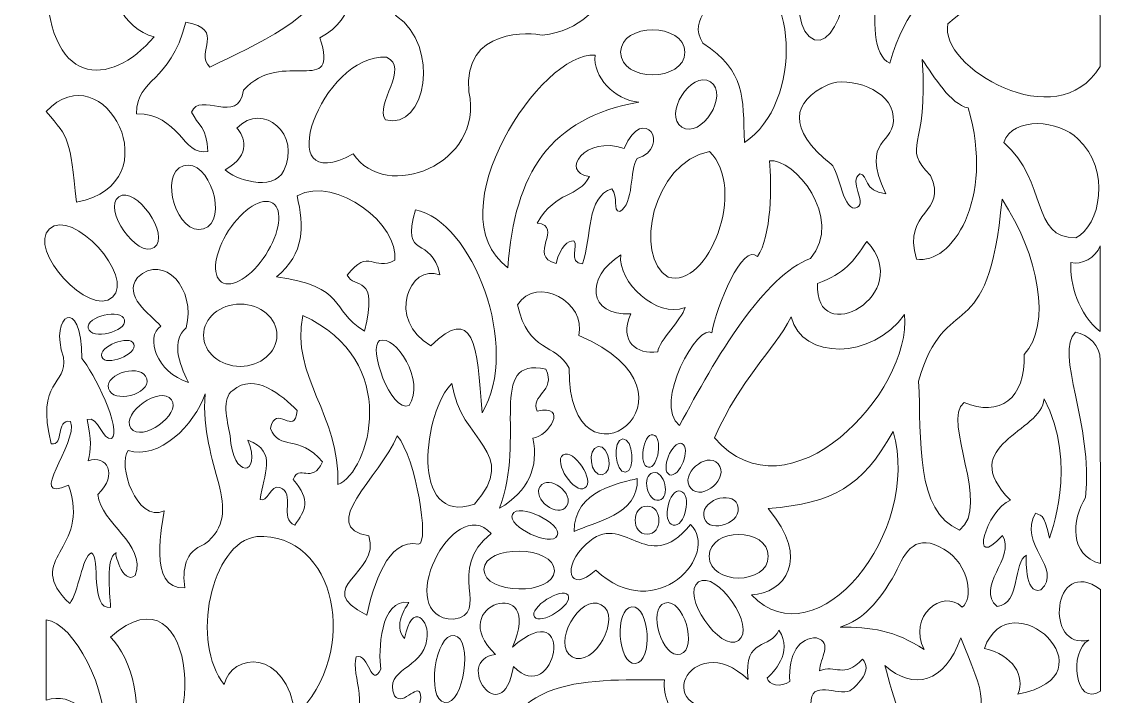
# Model space of a CAD drawing. Header units: centimetres. Extents: x -86 to 85, y -102 to 102.
# Drawn here: x 1.7 to 84.7, y -61.3 to -10.2 of the extents above; entities that cross this region are included whole.
import ezdxf

# ---------------------------------------------------------------- set-up
doc = ezdxf.new("R2010")
doc.units = ezdxf.units.CM
doc.header["$MEASUREMENT"] = 0
doc.layers.add('layer 1', color=7, linetype='Continuous')

msp = doc.modelspace()

# ---------------------------------------------------------------- linework, layer by layer
at = {"layer": 'layer 1', "color": 250, "lineweight": 9}
for points, knots in [([(34.66812, -0.23266), (32.62873, -0.68407), (31.14482, -4.392), (31.59466, -5.60567), (31.59466, -5.60567), (33.79428, -5.16039), (35.61861, -1.39223), (38.11909, -2.35879), (38.11909, -2.35879), (39.60079, -5.52939), (33.51258, -5.40019), (34.26832, -7.70959), (34.26832, -7.70959), (38.86018, -10.25852), (39.27887, -3.59851), (41.77033, -7.44202), (41.77033, -7.44202), (47.7511, -3.7451), (46.9584, -10.53039), (41.18506, -11.26177), (41.18506, -11.26177), (40.35669, -11.01897), (35.12708, -10.69011), (35.61401, -15.53311), (35.61401, -15.53311), (36.76705, -21.09459), (29.28917, -23.92968), (26.8488, -20.24937), (26.8488, -20.24937), (20.35608, -23.74562), (24.44924, -12.59953), (29.35928, -12.92316), (29.35928, -12.92316), (31.18769, -13.64369), (28.42736, -16.51134), (29.28729, -17.66646), (29.28729, -17.66646), (32.36338, -18.51301), (33.45209, -12.05229), (30.11803, -9.80288), (30.11803, -9.80288), (26.16407, -5.63461), (26.35914, 2.23838), (34.66812, -0.23266)], [0, 0, 0, 0, 0.08333333, 0.08333333, 0.08333333, 0.08333333, 0.16666667, 0.16666667, 0.16666667, 0.16666667, 0.25, 0.25, 0.25, 0.25, 0.33333333, 0.33333333, 0.33333333, 0.33333333, 0.41666667, 0.41666667, 0.41666667, 0.41666667, 0.5, 0.5, 0.5, 0.5, 0.58333333, 0.58333333, 0.58333333, 0.58333333, 0.66666667, 0.66666667, 0.66666667, 0.66666667, 0.75, 0.75, 0.75, 0.75, 0.83333333, 0.83333333, 0.83333333, 0.83333333, 1, 1, 1, 1]), ([(54.76841, -3.33224), (54.6142, -2.51714), (56.01624, -1.59659), (54.85013, -0.72155), (54.85013, -0.72155), (53.3334, -0.5492), (53.56135, -2.43323), (52.58962, -3.75996), (52.58962, -3.75996), (50.96648, -3.72885), (49.98845, -6.09328), (51.59941, -6.13944), (51.59941, -6.13944), (50.08157, -9.31138), (53.24681, -10.37854), (52.53159, -5.98724), (52.53159, -5.98724), (52.99782, -5.32721), (52.93614, -3.49313), (54.18701, -4.12316), (54.18701, -4.12316), (54.46796, -4.60921), (53.17947, -5.78613), (54.59612, -6.20971), (54.59612, -6.20971), (54.67899, -9.11704), (52.0277, -9.86475), (53.34042, -11.85037), (53.34042, -11.85037), (56.6111, -14.09366), (56.34304, -15.8207), (56.48979, -19.378), (56.48979, -19.378), (60.93042, -16.49391), (60.71333, -6.52917), (55.67209, -6.36272), (55.67209, -6.36272), (56.9402, -4.50432), (54.93832, -4.55973), (54.76841, -3.33224)], [0, 0, 0, 0, 0.09090909, 0.09090909, 0.09090909, 0.09090909, 0.18181818, 0.18181818, 0.18181818, 0.18181818, 0.27272727, 0.27272727, 0.27272727, 0.27272727, 0.36363636, 0.36363636, 0.36363636, 0.36363636, 0.45454545, 0.45454545, 0.45454545, 0.45454545, 0.54545455, 0.54545455, 0.54545455, 0.54545455, 0.63636364, 0.63636364, 0.63636364, 0.63636364, 0.72727273, 0.72727273, 0.72727273, 0.72727273, 0.81818182, 0.81818182, 0.81818182, 0.81818182, 1, 1, 1, 1]), ([(63.12862, -2.57597), (65.55086, -3.34436), (64.06956, -12.31305), (61.79845, -11.59267), (61.79845, -11.59267), (59.3762, -10.82426), (60.85749, -1.85558), (63.12862, -2.57597)], [0, 0, 0, 0, 0.33333333, 0.33333333, 0.33333333, 0.33333333, 1, 1, 1, 1]), ([(72.72976, -6.75158), (73.9, -2.33522), (68.26201, -2.73267), (66.63069, -7.72647), (66.63069, -7.72647), (66.12497, -10.02658), (66.27158, -12.83217), (67.48189, -13.37176), (67.48189, -13.37176), (68.76825, -9.0997), (70.47741, -7.77938), (72.72976, -6.75158)], [0, 0, 0, 0, 0.25, 0.25, 0.25, 0.25, 0.5, 0.5, 0.5, 0.5, 1, 1, 1, 1]), ([(8.44662, -5.74329), (8.23957, -7.94819), (9.35594, -10.75455), (11.76652, -11.38248), (11.76652, -11.38248), (8.42538, -15.27914), (3.57344, -15.34809), (3.56713, -6.59327), (3.56713, -6.59327), (5.15999, -7.69029), (6.96906, -7.162), (8.44662, -5.74329)], [0, 0, 0, 0, 0.25, 0.25, 0.25, 0.25, 0.5, 0.5, 0.5, 0.5, 1, 1, 1, 1]), ([(83.41195, -5.85031), (83.41195, -5.85031), (83.41755, -13.62418), (83.41755, -13.62418), (83.41755, -13.62418), (80.19979, -19.05035), (71.14137, -13.60223), (71.89379, -10.3957), (71.89379, -10.3957), (74.3409, -8.06098), (77.87409, -7.55104), (79.83797, -5.23417), (79.83797, -5.23417), (80.06017, -7.76222), (81.99257, -8.36819), (83.41195, -5.85031)], [0, 0, 0, 0, 0.2, 0.2, 0.2, 0.2, 0.4, 0.4, 0.4, 0.4, 0.6, 0.6, 0.6, 0.6, 1, 1, 1, 1]), ([(25.19229, -6.43529), (26.97403, -6.94373), (27.2448, -9.97061), (24.31928, -11.43969), (24.31928, -11.43969), (25.8152, -16.10146), (21.45906, -12.15102), (18.52173, -15.41923), (18.52173, -15.41923), (18.19863, -18.13535), (15.16632, -15.43955), (14.60375, -17.09426), (14.60375, -17.09426), (15.04557, -18.04643), (15.8161, -18.24821), (15.81925, -20.05332), (15.81925, -20.05332), (13.87316, -20.42065), (13.70416, -17.1736), (10.41819, -17.21537), (10.41819, -17.21537), (10.51387, -14.32208), (12.90328, -15.06761), (14.16944, -10.25878), (14.16944, -10.25878), (17.25565, -10.85627), (14.79021, -12.48368), (15.98109, -13.68), (15.98109, -13.68), (19.46564, -11.92971), (24.35767, -9.96947), (25.19229, -6.43529)], [0, 0, 0, 0, 0.11111111, 0.11111111, 0.11111111, 0.11111111, 0.22222222, 0.22222222, 0.22222222, 0.22222222, 0.33333333, 0.33333333, 0.33333333, 0.33333333, 0.44444444, 0.44444444, 0.44444444, 0.44444444, 0.55555556, 0.55555556, 0.55555556, 0.55555556, 0.66666667, 0.66666667, 0.66666667, 0.66666667, 0.77777778, 0.77777778, 0.77777778, 0.77777778, 1, 1, 1, 1]), ([(51.96476, -12.54819), (51.96476, -14.81667), (47.10126, -14.8167), (47.10126, -12.54819), (47.10126, -12.54819), (47.10126, -10.27969), (51.96476, -10.27971), (51.96476, -12.54819)], [0, 0, 0, 0, 0.33333333, 0.33333333, 0.33333333, 0.33333333, 1, 1, 1, 1]), ([(3.57446, -17.04033), (7.95379, -12.38117), (13.27243, -22.47146), (5.88603, -23.90279), (5.88603, -23.90279), (5.31509, -19.01623), (5.43038, -19.1428), (3.57446, -17.04033)], [0, 0, 0, 0, 0.33333333, 0.33333333, 0.33333333, 0.33333333, 1, 1, 1, 1]), ([(38.5485, -28.86115), (32.97852, -24.69918), (41.10384, -12.45023), (45.16188, -12.75383), (45.16188, -12.75383), (44.97922, -14.37988), (46.62041, -16.16063), (48.47839, -16.31976), (48.47839, -16.31976), (41.73555, -17.52524), (39.08657, -21.68543), (38.5485, -28.86115)], [0, 0, 0, 0, 0.25, 0.25, 0.25, 0.25, 0.5, 0.5, 0.5, 0.5, 1, 1, 1, 1]), ([(69.94604, -13.10311), (70.8692, -14.40485), (72.06486, -16.50048), (73.4388, -16.76087), (73.4388, -16.76087), (75.46152, -23.75707), (72.15549, -28.67195), (69.50384, -28.21149), (69.50384, -28.21149), (68.42642, -24.4363), (71.93213, -24.8291), (70.56628, -21.87687), (70.56628, -21.87687), (68.31457, -19.53185), (70.441, -20.08462), (69.94604, -13.10311)], [0, 0, 0, 0, 0.2, 0.2, 0.2, 0.2, 0.4, 0.4, 0.4, 0.4, 0.6, 0.6, 0.6, 0.6, 1, 1, 1, 1]), ([(51.74112, -18.22548), (50.28072, -17.30538), (52.4431, -13.87262), (53.90359, -14.79249), (53.90359, -14.79249), (55.364, -15.71257), (53.20157, -19.14532), (51.74112, -18.22548)], [0, 0, 0, 0, 0.33333333, 0.33333333, 0.33333333, 0.33333333, 1, 1, 1, 1]), ([(67.18917, -23.25583), (65.15219, -19.02587), (68.03402, -19.50268), (67.75313, -17.41267), (67.75313, -17.41267), (67.67835, -15.40293), (64.3474, -14.32435), (62.847, -14.98504), (62.847, -14.98504), (60.05491, -16.26502), (59.68957, -18.35096), (63.04479, -21.03148), (63.04479, -21.03148), (63.71916, -21.53514), (63.94351, -24.8443), (65.03321, -24.28716), (65.03321, -24.28716), (65.76139, -23.87128), (64.34694, -22.32133), (65.2234, -21.76295), (65.2234, -21.76295), (65.88573, -21.82244), (65.46792, -23.09288), (67.18917, -23.25583)], [0, 0, 0, 0, 0.14285714, 0.14285714, 0.14285714, 0.14285714, 0.28571429, 0.28571429, 0.28571429, 0.28571429, 0.42857143, 0.42857143, 0.42857143, 0.42857143, 0.57142857, 0.57142857, 0.57142857, 0.57142857, 0.71428571, 0.71428571, 0.71428571, 0.71428571, 1, 1, 1, 1]), ([(17.15455, -21.4389), (19.20214, -20.2857), (18.56111, -18.88389), (18.03571, -18.28645), (18.03571, -18.28645), (20.02414, -16.2364), (22.93657, -18.79048), (21.58155, -21.50904), (21.58155, -21.50904), (20.75997, -23.18043), (17.75164, -22.13231), (17.15455, -21.4389)], [0, 0, 0, 0, 0.25, 0.25, 0.25, 0.25, 0.5, 0.5, 0.5, 0.5, 1, 1, 1, 1]), ([(47.36149, -19.84417), (48.87224, -16.31727), (50.99573, -19.75613), (48.35505, -20.59294), (48.35505, -20.59294), (47.76473, -21.42228), (48.13396, -24.04019), (47.02845, -24.61495), (47.02845, -24.61495), (46.46849, -24.54202), (46.95599, -23.51353), (46.44584, -22.88433), (46.44584, -22.88433), (44.46522, -23.50436), (44.94531, -26.47962), (44.21826, -28.56335), (44.21826, -28.56335), (43.05661, -28.49876), (43.93851, -27.14384), (43.55716, -26.83831), (43.55716, -26.83831), (43.0689, -26.81769), (42.58101, -27.17791), (42.2125, -28.54155), (42.2125, -28.54155), (39.98893, -27.97303), (42.84657, -25.72703), (40.78879, -25.48363), (40.78879, -25.48363), (42.24858, -22.93167), (43.89008, -23.62689), (44.73968, -21.9475), (44.73968, -21.9475), (42.43545, -21.6708), (44.42209, -18.78301), (47.36149, -19.84417)], [0, 0, 0, 0, 0.1, 0.1, 0.1, 0.1, 0.2, 0.2, 0.2, 0.2, 0.3, 0.3, 0.3, 0.3, 0.4, 0.4, 0.4, 0.4, 0.5, 0.5, 0.5, 0.5, 0.6, 0.6, 0.6, 0.6, 0.7, 0.7, 0.7, 0.7, 0.8, 0.8, 0.8, 0.8, 1, 1, 1, 1]), ([(76.12678, -19.37669), (76.79263, -17.35733), (80.39004, -17.68623), (81.72653, -19.11162), (81.72653, -19.11162), (84.29386, -21.39413), (83.42628, -25.73007), (81.57913, -26.59211), (81.57913, -26.59211), (78.16563, -26.67663), (79.485, -22.35534), (76.12678, -19.37669)], [0, 0, 0, 0, 0.25, 0.25, 0.25, 0.25, 0.5, 0.5, 0.5, 0.5, 1, 1, 1, 1]), ([(13.9825, -21.14361), (15.93355, -20.52381), (17.45206, -25.3031), (15.50101, -25.92307), (15.50101, -25.92307), (13.54997, -26.54292), (12.03143, -21.76358), (13.9825, -21.14361)], [0, 0, 0, 0, 0.33333333, 0.33333333, 0.33333333, 0.33333333, 1, 1, 1, 1]), ([(53.83532, -20.06211), (49.48104, -20.90298), (48.08823, -28.01245), (50.69117, -29.57154), (50.69117, -29.57154), (53.75658, -30.51409), (56.70343, -22.8331), (53.83532, -20.06211)], [0, 0, 0, 0, 0.33333333, 0.33333333, 0.33333333, 0.33333333, 1, 1, 1, 1]), ([(51.56799, -40.82598), (54.2831, -35.69032), (58.01456, -29.3798), (61.49214, -28.17244), (61.49214, -28.17244), (64.05033, -25.08267), (60.20029, -20.48905), (58.37051, -20.776), (58.37051, -20.776), (58.57447, -22.48311), (58.52667, -26.54158), (57.46176, -28.02524), (57.46176, -28.02524), (56.3374, -26.91291), (54.36337, -31.77084), (54.00806, -33.80069), (54.00806, -33.80069), (53.05839, -32.92765), (49.47818, -39.16578), (51.56799, -40.82598)], [0, 0, 0, 0, 0.16666667, 0.16666667, 0.16666667, 0.16666667, 0.33333333, 0.33333333, 0.33333333, 0.33333333, 0.5, 0.5, 0.5, 0.5, 0.66666667, 0.66666667, 0.66666667, 0.66666667, 1, 1, 1, 1]), ([(21.02378, -29.56217), (23.19235, -27.76191), (23.12231, -25.74458), (22.59037, -23.41186), (22.59037, -23.41186), (25.59826, -21.82941), (30.33745, -25.65318), (29.99434, -28.29178), (29.99434, -28.29178), (28.37261, -29.21058), (28.04688, -27.27864), (26.38988, -29.4382), (26.38988, -29.4382), (26.9117, -30.50306), (28.82085, -29.28824), (27.69128, -33.66382), (27.69128, -33.66382), (24.98702, -31.98903), (26.43024, -30.29707), (21.02378, -29.56217)], [0, 0, 0, 0, 0.16666667, 0.16666667, 0.16666667, 0.16666667, 0.33333333, 0.33333333, 0.33333333, 0.33333333, 0.5, 0.5, 0.5, 0.5, 0.66666667, 0.66666667, 0.66666667, 0.66666667, 1, 1, 1, 1]), ([(9.08471, -23.49078), (10.35846, -22.60004), (13.039, -26.43326), (11.76527, -27.32399), (11.76527, -27.32399), (10.49156, -28.21475), (7.81088, -24.38149), (9.08471, -23.49078)], [0, 0, 0, 0, 0.33333333, 0.33333333, 0.33333333, 0.33333333, 1, 1, 1, 1]), ([(20.75585, -23.97562), (21.53271, -24.4802), (21.29351, -26.2276), (20.22176, -27.87762), (20.22176, -27.87762), (19.14991, -29.52772), (17.65072, -30.45655), (16.87378, -29.95194), (16.87378, -29.95194), (16.09692, -29.44735), (16.33612, -27.69996), (17.40787, -26.04994), (17.40787, -26.04994), (18.47972, -24.39984), (19.97891, -23.47101), (20.75585, -23.97562)], [0, 0, 0, 0, 0.2, 0.2, 0.2, 0.2, 0.4, 0.4, 0.4, 0.4, 0.6, 0.6, 0.6, 0.6, 1, 1, 1, 1]), ([(75.99206, -23.67635), (78.77135, -27.87851), (79.78506, -33.21976), (77.66629, -35.42851), (77.66629, -35.42851), (77.78004, -38.82637), (75.79779, -40.20179), (73.11965, -39.0735), (73.11965, -39.0735), (71.38653, -40.44169), (75.21669, -46.92332), (72.77436, -48.732), (72.77436, -48.732), (69.39245, -47.3408), (69.89306, -41.83445), (69.67678, -37.44575), (69.67678, -37.44575), (71.70272, -30.30626), (74.93217, -35.29028), (75.99206, -23.67635)], [0, 0, 0, 0, 0.16666667, 0.16666667, 0.16666667, 0.16666667, 0.33333333, 0.33333333, 0.33333333, 0.33333333, 0.5, 0.5, 0.5, 0.5, 0.66666667, 0.66666667, 0.66666667, 0.66666667, 1, 1, 1, 1]), ([(3.84352, -25.90615), (5.57042, -24.32237), (10.33661, -29.51934), (8.60962, -31.10313), (8.60962, -31.10313), (6.88272, -32.68688), (2.11652, -27.48995), (3.84352, -25.90615)], [0, 0, 0, 0, 0.33333333, 0.33333333, 0.33333333, 0.33333333, 1, 1, 1, 1]), ([(31.54931, -24.47115), (35.85234, -25.30357), (39.60081, -34.91042), (36.60702, -39.86202), (36.60702, -39.86202), (36.24635, -34.64536), (35.95404, -31.6379), (32.72755, -34.7732), (32.72755, -34.7732), (29.32512, -32.83341), (31.1134, -28.51373), (33.39984, -29.39819), (33.39984, -29.39819), (32.80141, -26.30329), (30.44403, -28.40576), (31.54931, -24.47115)], [0, 0, 0, 0, 0.2, 0.2, 0.2, 0.2, 0.4, 0.4, 0.4, 0.4, 0.6, 0.6, 0.6, 0.6, 1, 1, 1, 1]), ([(62.01651, -30.04892), (61.75139, -35.1682), (69.51927, -30.87616), (65.75387, -26.88163), (65.75387, -26.88163), (64.69534, -28.44272), (64.12089, -29.27126), (62.01651, -30.04892)], [0, 0, 0, 0, 0.33333333, 0.33333333, 0.33333333, 0.33333333, 1, 1, 1, 1]), ([(81.21423, -28.48133), (82.01041, -28.65653), (83.08871, -28.12857), (83.42732, -27.20496), (83.42732, -27.20496), (83.43847, -28.80166), (83.40057, -31.70565), (83.43199, -33.68525), (83.43199, -33.68525), (81.7856, -32.40249), (81.10505, -30.06478), (81.21423, -28.48133)], [0, 0, 0, 0, 0.25, 0.25, 0.25, 0.25, 0.5, 0.5, 0.5, 0.5, 1, 1, 1, 1]), ([(14.36221, -37.55146), (11.92262, -36.77494), (11.06563, -34.14688), (12.26132, -33.27949), (12.26132, -33.27949), (11.43251, -32.32784), (9.37986, -31.03732), (10.50376, -29.6054), (10.50376, -29.6054), (12.51079, -27.7208), (14.97573, -30.48726), (14.1872, -33.41242), (14.1872, -33.41242), (13.06674, -34.42569), (13.59802, -36.02354), (14.36221, -37.55146)], [0, 0, 0, 0, 0.2, 0.2, 0.2, 0.2, 0.4, 0.4, 0.4, 0.4, 0.6, 0.6, 0.6, 0.6, 1, 1, 1, 1]), ([(47.10678, -27.89939), (44.37398, -29.58947), (44.63151, -32.5293), (47.87208, -32.36458), (47.87208, -32.36458), (46.95432, -34.47249), (48.3154, -35.46347), (49.90828, -35.22361), (49.90828, -35.22361), (50.04305, -34.36215), (51.72465, -32.77857), (51.98664, -31.87907), (51.98664, -31.87907), (49.80935, -32.72798), (46.89154, -29.9497), (47.10678, -27.89939)], [0, 0, 0, 0, 0.2, 0.2, 0.2, 0.2, 0.4, 0.4, 0.4, 0.4, 0.6, 0.6, 0.6, 0.6, 1, 1, 1, 1]), ([(39.28728, -31.66746), (40.7455, -29.40193), (44.57667, -31.48956), (43.92384, -34.00662), (43.92384, -34.00662), (54.61991, -38.51372), (43.13537, -46.84714), (43.19285, -36.47765), (43.19285, -36.47765), (42.20424, -34.52967), (40.09543, -35.35894), (39.28728, -31.66746)], [0, 0, 0, 0, 0.25, 0.25, 0.25, 0.25, 0.5, 0.5, 0.5, 0.5, 1, 1, 1, 1]), ([(4.89419, -35.6512), (3.77513, -32.45872), (6.27509, -30.80472), (6.28123, -35.75159), (6.28123, -35.75159), (7.12135, -36.66034), (9.39393, -41.23423), (8.53239, -41.79992), (8.53239, -41.79992), (7.87181, -41.98984), (7.54688, -40.05394), (6.68491, -40.35574), (6.68491, -40.35574), (6.99126, -41.91862), (7.00529, -42.63261), (6.76667, -43.4913), (6.76667, -43.4913), (8.15958, -42.99144), (9.1046, -44.52698), (7.4892, -46.03013), (7.4892, -46.03013), (7.75513, -48.30471), (11.16999, -49.72817), (10.33667, -52.17409), (10.33667, -52.17409), (9.33931, -52.96585), (8.70799, -50.20808), (8.87549, -50.45089), (8.87549, -50.45089), (8.0552, -50.92273), (8.4238, -53.38568), (8.4586, -54.59047), (8.4586, -54.59047), (6.90107, -54.82143), (7.69289, -50.7365), (7.01713, -50.46628), (7.01713, -50.46628), (6.29115, -50.72785), (6.04004, -53.50489), (5.36495, -54.29805), (5.36495, -54.29805), (1.74547, -50.84766), (7.03949, -50.33637), (5.27776, -45.34453), (5.27776, -45.34453), (1.95169, -46.73676), (6.04152, -42.22251), (5.43437, -40.50227), (5.43437, -40.50227), (4.22519, -40.33794), (5.0132, -42.36543), (3.95544, -42.19685), (3.95544, -42.19685), (2.76819, -37.31418), (5.21319, -37.83192), (4.89419, -35.6512)], [0, 0, 0, 0, 0.06666667, 0.06666667, 0.06666667, 0.06666667, 0.13333333, 0.13333333, 0.13333333, 0.13333333, 0.2, 0.2, 0.2, 0.2, 0.26666667, 0.26666667, 0.26666667, 0.26666667, 0.33333333, 0.33333333, 0.33333333, 0.33333333, 0.4, 0.4, 0.4, 0.4, 0.46666667, 0.46666667, 0.46666667, 0.46666667, 0.53333333, 0.53333333, 0.53333333, 0.53333333, 0.6, 0.6, 0.6, 0.6, 0.66666667, 0.66666667, 0.66666667, 0.66666667, 0.73333333, 0.73333333, 0.73333333, 0.73333333, 0.8, 0.8, 0.8, 0.8, 0.86666667, 0.86666667, 0.86666667, 0.86666667, 1, 1, 1, 1]), ([(6.76968, -33.45447), (6.56005, -32.54864), (9.30616, -31.91317), (9.51575, -32.81902), (9.51575, -32.81902), (9.72536, -33.72487), (6.97925, -34.3603), (6.76968, -33.45447)], [0, 0, 0, 0, 0.33333333, 0.33333333, 0.33333333, 0.33333333, 1, 1, 1, 1]), ([(18.28668, -31.61508), (19.82231, -31.61508), (21.06768, -32.67154), (21.06768, -33.97424), (21.06768, -33.97424), (21.06768, -35.27695), (19.82231, -36.3334), (18.28668, -36.3334), (18.28668, -36.3334), (16.75105, -36.3334), (15.50569, -35.27695), (15.50569, -33.97424), (15.50569, -33.97424), (15.50569, -32.67154), (16.75105, -31.61508), (18.28668, -31.61508)], [0, 0, 0, 0, 0.2, 0.2, 0.2, 0.2, 0.4, 0.4, 0.4, 0.4, 0.6, 0.6, 0.6, 0.6, 1, 1, 1, 1]), ([(23.02154, -32.48537), (30.57796, -35.90085), (28.08499, -44.3451), (25.68594, -45.28407), (25.68594, -45.28407), (25.87552, -40.03918), (22.08643, -37.08307), (23.02154, -32.48537)], [0, 0, 0, 0, 0.33333333, 0.33333333, 0.33333333, 0.33333333, 1, 1, 1, 1]), ([(60.02813, -32.59508), (60.84319, -35.86762), (66.15661, -35.86821), (68.61085, -32.39576), (68.61085, -32.39576), (69.1916, -38.28671), (59.79706, -48.2577), (54.21689, -41.73943), (54.21689, -41.73943), (56.23538, -37.18846), (58.614, -35.26111), (60.02813, -32.59508)], [0, 0, 0, 0, 0.25, 0.25, 0.25, 0.25, 0.5, 0.5, 0.5, 0.5, 1, 1, 1, 1]), ([(7.7921, -35.62344), (7.48501, -34.85642), (9.92646, -33.87875), (10.23359, -34.64566), (10.23359, -34.64566), (10.54064, -35.41261), (8.09922, -36.39033), (7.7921, -35.62344)], [0, 0, 0, 0, 0.33333333, 0.33333333, 0.33333333, 0.33333333, 1, 1, 1, 1]), ([(28.84718, -34.38674), (27.93203, -34.81103), (29.69298, -39.9009), (31.07129, -39.30483), (31.07129, -39.30483), (32.3355, -37.45288), (30.02925, -33.88897), (28.84718, -34.38674)], [0, 0, 0, 0, 0.33333333, 0.33333333, 0.33333333, 0.33333333, 1, 1, 1, 1]), ([(83.43358, -35.90243), (83.43358, -35.90243), (83.44466, -51.2781), (83.44466, -51.2781), (83.44466, -51.2781), (81.09482, -50.63079), (81.24409, -47.98101), (82.325, -46.26534), (82.325, -46.26534), (82.90322, -40.7307), (79.94811, -35.34454), (81.5538, -33.73344), (81.5538, -33.73344), (82.53536, -33.97153), (83.43271, -34.69049), (83.43358, -35.90243)], [0, 0, 0, 0, 0.2, 0.2, 0.2, 0.2, 0.4, 0.4, 0.4, 0.4, 0.6, 0.6, 0.6, 0.6, 1, 1, 1, 1]), ([(37.93268, -47.0832), (39.98946, -41.76916), (36.89584, -35.58348), (41.43101, -36.54717), (41.43101, -36.54717), (42.25522, -38.23681), (40.19597, -38.53747), (40.77665, -39.71889), (40.77665, -39.71889), (43.16038, -39.18241), (41.68442, -41.63295), (40.44895, -41.78363), (40.44895, -41.78363), (40.91615, -43.92941), (40.1309, -45.80605), (37.93268, -47.0832)], [0, 0, 0, 0, 0.2, 0.2, 0.2, 0.2, 0.4, 0.4, 0.4, 0.4, 0.6, 0.6, 0.6, 0.6, 1, 1, 1, 1]), ([(11.20276, -37.28441), (11.49931, -38.47141), (8.60857, -39.19344), (8.31211, -38.00636), (8.31211, -38.00636), (8.01556, -36.81937), (10.90631, -36.09734), (11.20276, -37.28441)], [0, 0, 0, 0, 0.33333333, 0.33333333, 0.33333333, 0.33333333, 1, 1, 1, 1]), ([(22.40884, -48.37179), (21.20845, -47.86911), (22.51442, -45.94141), (21.27352, -45.52011), (21.27352, -45.52011), (20.59086, -45.23279), (20.32371, -46.73895), (19.80519, -46.40843), (19.80519, -46.40843), (19.98249, -44.52284), (21.21276, -42.84573), (18.87056, -41.92264), (18.87056, -41.92264), (19.9459, -44.69433), (17.66706, -44.90496), (17.51597, -41.58674), (17.51597, -41.58674), (17.27308, -40.33787), (16.86429, -38.75715), (17.72059, -38.15121), (17.72059, -38.15121), (19.39533, -36.7608), (21.44795, -38.52184), (22.58681, -39.67493), (22.58681, -39.67493), (22.42179, -41.75361), (20.97927, -39.04899), (20.56965, -41.03478), (20.56965, -41.03478), (21.2718, -42.77612), (22.69762, -41.43364), (24.5144, -43.56667), (24.5144, -43.56667), (23.72347, -45.33315), (22.71093, -43.6769), (22.30563, -44.89819), (22.30563, -44.89819), (23.65968, -46.54589), (23.2413, -47.18969), (22.40884, -48.37179)], [0, 0, 0, 0, 0.09090909, 0.09090909, 0.09090909, 0.09090909, 0.18181818, 0.18181818, 0.18181818, 0.18181818, 0.27272727, 0.27272727, 0.27272727, 0.27272727, 0.36363636, 0.36363636, 0.36363636, 0.36363636, 0.45454545, 0.45454545, 0.45454545, 0.45454545, 0.54545455, 0.54545455, 0.54545455, 0.54545455, 0.63636364, 0.63636364, 0.63636364, 0.63636364, 0.72727273, 0.72727273, 0.72727273, 0.72727273, 0.81818182, 0.81818182, 0.81818182, 0.81818182, 1, 1, 1, 1]), ([(13.07431, -38.86138), (12.28393, -37.73169), (9.20915, -39.88274), (9.9995, -41.01252), (9.9995, -41.01252), (10.78987, -42.1422), (13.86465, -39.99114), (13.07431, -38.86138)], [0, 0, 0, 0, 0.33333333, 0.33333333, 0.33333333, 0.33333333, 1, 1, 1, 1]), ([(34.32524, -37.63738), (32.2191, -39.57543), (31.01886, -48.47907), (36.02635, -46.77504), (36.02635, -46.77504), (39.54656, -42.83896), (34.91944, -42.05687), (34.32524, -37.63738)], [0, 0, 0, 0, 0.33333333, 0.33333333, 0.33333333, 0.33333333, 1, 1, 1, 1]), ([(9.78954, -42.714), (12.14446, -43.45225), (14.81709, -40.77752), (15.62574, -38.41475), (15.62574, -38.41475), (15.15214, -43.91434), (18.86141, -47.28886), (15.58136, -49.8132), (15.58136, -49.8132), (14.07364, -50.36391), (13.90161, -51.73885), (14.08059, -53.10596), (14.08059, -53.10596), (11.19459, -53.29218), (12.43163, -48.02877), (12.52017, -47.28071), (12.52017, -47.28071), (10.4232, -48.2383), (8.96827, -43.72139), (9.78954, -42.714)], [0, 0, 0, 0, 0.16666667, 0.16666667, 0.16666667, 0.16666667, 0.33333333, 0.33333333, 0.33333333, 0.33333333, 0.5, 0.5, 0.5, 0.5, 0.66666667, 0.66666667, 0.66666667, 0.66666667, 1, 1, 1, 1]), ([(79.17586, -38.79195), (79.0561, -41.34695), (72.39775, -42.22772), (76.63248, -46.46652), (76.63248, -46.46652), (74.80116, -47.19177), (73.42595, -52.02173), (76.02388, -49.14197), (76.02388, -49.14197), (77.05946, -50.89012), (73.90613, -53.03615), (75.62503, -54.52199), (75.62503, -54.52199), (77.41732, -54.38384), (76.82557, -51.09683), (77.83542, -50.63855), (77.83542, -50.63855), (77.83542, -50.63855), (77.63401, -53.68673), (78.9363, -53.26509), (78.9363, -53.26509), (80.66255, -51.64946), (77.14217, -49.80967), (78.52646, -47.45357), (78.52646, -47.45357), (78.82932, -47.64622), (79.19741, -47.31846), (79.58516, -49.35023), (79.58516, -49.35023), (79.58863, -49.36847), (81.81235, -43.68032), (79.17586, -38.79195)], [0, 0, 0, 0, 0.11111111, 0.11111111, 0.11111111, 0.11111111, 0.22222222, 0.22222222, 0.22222222, 0.22222222, 0.33333333, 0.33333333, 0.33333333, 0.33333333, 0.44444444, 0.44444444, 0.44444444, 0.44444444, 0.55555556, 0.55555556, 0.55555556, 0.55555556, 0.66666667, 0.66666667, 0.66666667, 0.66666667, 0.77777778, 0.77777778, 0.77777778, 0.77777778, 1, 1, 1, 1]), ([(49.55313, -41.51357), (50.31499, -41.62173), (49.96502, -44.08653), (49.20314, -43.97836), (49.20314, -43.97836), (48.44128, -43.8702), (48.79125, -41.40537), (49.55313, -41.51357)], [0, 0, 0, 0, 0.33333333, 0.33333333, 0.33333333, 0.33333333, 1, 1, 1, 1]), ([(67.74676, -41.2644), (69.95554, -48.85037), (61.97536, -58.82167), (57.00898, -53.65224), (57.00898, -53.65224), (59.48575, -53.51893), (61.55288, -50.9762), (58.28968, -47.11241), (58.28968, -47.11241), (63.27687, -46.65249), (65.30911, -45.54188), (67.74676, -41.2644)], [0, 0, 0, 0, 0.25, 0.25, 0.25, 0.25, 0.5, 0.5, 0.5, 0.5, 1, 1, 1, 1]), ([(31.79471, -49.79933), (29.406, -49.32908), (28.38459, -52.96445), (27.86421, -55.1817), (27.86421, -55.1817), (23.57905, -53.01138), (29.00382, -52.07502), (28.02633, -49.17802), (28.02633, -49.17802), (24.08806, -48.48459), (28.83106, -44.75933), (30.18457, -41.59451), (30.18457, -41.59451), (31.58183, -43.25223), (32.6484, -49.74844), (31.79471, -49.79933)], [0, 0, 0, 0, 0.2, 0.2, 0.2, 0.2, 0.4, 0.4, 0.4, 0.4, 0.6, 0.6, 0.6, 0.6, 1, 1, 1, 1]), ([(45.3895, -42.41759), (46.273, -42.28816), (46.58471, -44.41614), (45.70121, -44.54552), (45.70121, -44.54552), (44.8177, -44.67495), (44.50597, -42.547), (45.3895, -42.41759)], [0, 0, 0, 0, 0.33333333, 0.33333333, 0.33333333, 0.33333333, 1, 1, 1, 1]), ([(47.25894, -41.82955), (48.05149, -41.76285), (48.26336, -44.28127), (47.47087, -44.34794), (47.47087, -44.34794), (46.67833, -44.41464), (46.46642, -41.89622), (47.25894, -41.82955)], [0, 0, 0, 0, 0.33333333, 0.33333333, 0.33333333, 0.33333333, 1, 1, 1, 1]), ([(51.73978, -42.19028), (52.47947, -42.48263), (51.55014, -44.83301), (50.81058, -44.54053), (50.81058, -44.54053), (50.07094, -44.24819), (51.00014, -41.89787), (51.73978, -42.19028)], [0, 0, 0, 0, 0.33333333, 0.33333333, 0.33333333, 0.33333333, 1, 1, 1, 1]), ([(42.74173, -43.04624), (43.52744, -42.52437), (45.18569, -45.02108), (44.40002, -45.5429), (44.40002, -45.5429), (43.61435, -46.06476), (41.95604, -43.5681), (42.74173, -43.04624)], [0, 0, 0, 0, 0.33333333, 0.33333333, 0.33333333, 0.33333333, 1, 1, 1, 1]), ([(54.49284, -43.72852), (55.39177, -44.73648), (53.32351, -46.58109), (52.4246, -45.57322), (52.4246, -45.57322), (51.52566, -44.56529), (53.59389, -42.72064), (54.49284, -43.72852)], [0, 0, 0, 0, 0.33333333, 0.33333333, 0.33333333, 0.33333333, 1, 1, 1, 1]), ([(43.01331, -46.93454), (42.36198, -47.88945), (40.36333, -46.3642), (41.00543, -45.42286), (41.00543, -45.42286), (41.65678, -44.46794), (43.65544, -45.99325), (43.01331, -46.93454)], [0, 0, 0, 0, 0.33333333, 0.33333333, 0.33333333, 0.33333333, 1, 1, 1, 1]), ([(49.55025, -44.3875), (50.43754, -44.18893), (50.90259, -46.26692), (50.01533, -46.46549), (50.01533, -46.46549), (49.12805, -46.66406), (48.66295, -44.58608), (49.55025, -44.3875)], [0, 0, 0, 0, 0.33333333, 0.33333333, 0.33333333, 0.33333333, 1, 1, 1, 1]), ([(48.34588, -44.83819), (47.28687, -45.12599), (43.50356, -45.69673), (43.58227, -48.84484), (43.58227, -48.84484), (44.99524, -48.14773), (48.56204, -47.5872), (48.34588, -44.83819)], [0, 0, 0, 0, 0.33333333, 0.33333333, 0.33333333, 0.33333333, 1, 1, 1, 1]), ([(51.64753, -45.78521), (52.53625, -46.00907), (51.95864, -48.58462), (51.07081, -48.36113), (51.07081, -48.36113), (50.18212, -48.13724), (50.75957, -45.56181), (51.64753, -45.78521)], [0, 0, 0, 0, 0.33333333, 0.33333333, 0.33333333, 0.33333333, 1, 1, 1, 1]), ([(34.45037, -55.49608), (29.70144, -55.39516), (34.43211, -45.81487), (37.29548, -48.9994), (37.29548, -48.9994), (33.76554, -51.71029), (37.34201, -55.07144), (34.45037, -55.49608)], [0, 0, 0, 0, 0.33333333, 0.33333333, 0.33333333, 0.33333333, 1, 1, 1, 1]), ([(53.39341, -47.6401), (53.27468, -46.3161), (55.88836, -45.66583), (56.01374, -47.06365), (56.01374, -47.06365), (56.13247, -48.38768), (53.51864, -49.03787), (53.39341, -47.6401)], [0, 0, 0, 0, 0.33333333, 0.33333333, 0.33333333, 0.33333333, 1, 1, 1, 1]), ([(38.90772, -47.54524), (39.34167, -46.62998), (42.73834, -48.24072), (42.3042, -49.15588), (42.3042, -49.15588), (41.87025, -50.07105), (38.47372, -48.46046), (38.90772, -47.54524)], [0, 0, 0, 0, 0.33333333, 0.33333333, 0.33333333, 0.33333333, 1, 1, 1, 1]), ([(52.39306, -48.3181), (49.01985, -52.41377), (47.37308, -47.07389), (44.49251, -49.79633), (44.49251, -49.79633), (42.66982, -51.43234), (43.11491, -53.67396), (45.21281, -51.76991), (45.21281, -51.76991), (49.84897, -56.08107), (54.69856, -50.47243), (52.39306, -48.3181)], [0, 0, 0, 0, 0.25, 0.25, 0.25, 0.25, 0.5, 0.5, 0.5, 0.5, 1, 1, 1, 1]), ([(49.10714, -46.92026), (50.30794, -46.92026), (50.30792, -49.05057), (49.10714, -49.05057), (49.10714, -49.05057), (47.90634, -49.05057), (47.90632, -46.92026), (49.10714, -46.92026)], [0, 0, 0, 0, 0.33333333, 0.33333333, 0.33333333, 0.33333333, 1, 1, 1, 1]), ([(19.53103, -49.22711), (25.48757, -48.87133), (27.52477, -57.93768), (22.47464, -62.80157), (22.47464, -62.80157), (21.75313, -57.56762), (17.59834, -58.06342), (17.07845, -60.43659), (17.07845, -60.43659), (14.49718, -57.32039), (16.03292, -49.68335), (19.53103, -49.22711)], [0, 0, 0, 0, 0.25, 0.25, 0.25, 0.25, 0.5, 0.5, 0.5, 0.5, 1, 1, 1, 1]), ([(58.28624, -50.71951), (58.28624, -52.9148), (53.81503, -52.91481), (53.81503, -50.71951), (53.81503, -50.71951), (53.81503, -48.52419), (58.28624, -48.52421), (58.28624, -50.71951)], [0, 0, 0, 0, 0.33333333, 0.33333333, 0.33333333, 0.33333333, 1, 1, 1, 1]), ([(63.72852, -56.09544), (65.5401, -55.45458), (66.59578, -54.2727), (67.90744, -52.02606), (67.90744, -52.02606), (68.65897, -50.24595), (69.51607, -48.94093), (71.58729, -50.16973), (71.58729, -50.16973), (73.567, -51.30564), (73.83513, -54.05335), (72.96832, -54.56587), (72.96832, -54.56587), (71.4544, -53.10902), (68.82136, -55.29754), (70.0985, -57.78461), (70.0985, -57.78461), (67.90974, -56.34179), (66.0215, -56.05667), (63.72852, -56.09544)], [0, 0, 0, 0, 0.16666667, 0.16666667, 0.16666667, 0.16666667, 0.33333333, 0.33333333, 0.33333333, 0.33333333, 0.5, 0.5, 0.5, 0.5, 0.66666667, 0.66666667, 0.66666667, 0.66666667, 1, 1, 1, 1]), ([(42.07994, -51.81158), (42.04089, -53.71741), (36.71157, -53.62748), (36.7506, -51.72158), (36.7506, -51.72158), (36.78965, -49.81577), (42.11901, -49.9057), (42.07994, -51.81158)], [0, 0, 0, 0, 0.33333333, 0.33333333, 0.33333333, 0.33333333, 1, 1, 1, 1]), ([(83.44607, -53.22554), (83.44607, -53.22554), (83.45308, -60.94158), (83.45308, -60.94158), (83.45308, -60.94158), (81.51623, -62.16949), (81.01148, -57.92711), (82.56816, -57.06414), (82.56816, -57.06414), (79.18715, -57.93262), (79.76921, -50.58383), (83.44607, -53.22554)], [0, 0, 0, 0, 0.25, 0.25, 0.25, 0.25, 0.5, 0.5, 0.5, 0.5, 1, 1, 1, 1]), ([(8.46896, -56.85699), (15.08578, -50.82336), (16.23859, -66.41663), (9.94382, -66.52997), (9.94382, -66.52997), (11.17922, -62.05973), (10.03397, -58.43185), (8.46896, -56.85699)], [0, 0, 0, 0, 0.33333333, 0.33333333, 0.33333333, 0.33333333, 1, 1, 1, 1]), ([(38.90544, -57.59201), (41.45946, -51.9767), (33.58536, -54.36649), (37.63397, -58.16072), (37.63397, -58.16072), (34.36785, -58.57278), (38.10906, -64.13419), (38.98549, -59.06836), (38.98549, -59.06836), (42.19402, -62.35121), (43.8648, -53.3525), (38.90544, -57.59201)], [0, 0, 0, 0, 0.25, 0.25, 0.25, 0.25, 0.5, 0.5, 0.5, 0.5, 1, 1, 1, 1]), ([(56.03163, -57.09972), (54.64643, -58.04768), (51.61011, -53.61075), (52.9953, -52.66281), (52.9953, -52.66281), (54.38049, -51.71485), (57.41684, -56.15173), (56.03163, -57.09972)], [0, 0, 0, 0, 0.33333333, 0.33333333, 0.33333333, 0.33333333, 1, 1, 1, 1]), ([(43.11549, -53.67404), (43.55556, -54.35988), (41.00992, -55.99297), (40.56998, -55.30704), (40.56998, -55.30704), (40.1299, -54.62119), (42.67547, -52.98816), (43.11549, -53.67404)], [0, 0, 0, 0, 0.33333333, 0.33333333, 0.33333333, 0.33333333, 1, 1, 1, 1]), ([(74.65537, -57.7077), (76.83523, -58.20315), (77.77621, -59.79942), (77.19147, -61.16233), (77.19147, -61.16233), (84.71048, -59.74789), (76.58222, -52.298), (74.65537, -57.7077)], [0, 0, 0, 0, 0.33333333, 0.33333333, 0.33333333, 0.33333333, 1, 1, 1, 1]), ([(30.73402, -56.94713), (29.82743, -55.94258), (30.83664, -54.59386), (31.06476, -54.20971), (31.06476, -54.20971), (28.86384, -53.90963), (28.74961, -57.96506), (28.9284, -59.25816), (28.9284, -59.25816), (28.19203, -60.81836), (28.06151, -58.04167), (27.07091, -58.32605), (27.07091, -58.32605), (26.60895, -59.8446), (28.41971, -62.10355), (26.1889, -64.76605), (26.1889, -64.76605), (25.24413, -64.77533), (26.02009, -62.6254), (25.52819, -62.41608), (25.52819, -62.41608), (22.95096, -63.65217), (22.2259, -67.7193), (24.8651, -69.60739), (24.8651, -69.60739), (27.28801, -70.34786), (30.18439, -68.71064), (29.86152, -64.76781), (29.86152, -64.76781), (28.77621, -64.8588), (28.46339, -66.15342), (27.51719, -65.90772), (27.51719, -65.90772), (27.3191, -63.48978), (31.56024, -64.32397), (31.97629, -61.45103), (31.97629, -61.45103), (31.91864, -59.94544), (30.65697, -62.21288), (29.97401, -61.28549), (29.97401, -61.28549), (29.10706, -59.15621), (32.11946, -59.34807), (32.42708, -57.00218), (32.42708, -57.00218), (32.68677, -55.59342), (31.27591, -54.04834), (30.73402, -56.94713)], [0, 0, 0, 0, 0.07692308, 0.07692308, 0.07692308, 0.07692308, 0.15384615, 0.15384615, 0.15384615, 0.15384615, 0.23076923, 0.23076923, 0.23076923, 0.23076923, 0.30769231, 0.30769231, 0.30769231, 0.30769231, 0.38461538, 0.38461538, 0.38461538, 0.38461538, 0.46153846, 0.46153846, 0.46153846, 0.46153846, 0.53846154, 0.53846154, 0.53846154, 0.53846154, 0.61538462, 0.61538462, 0.61538462, 0.61538462, 0.69230769, 0.69230769, 0.69230769, 0.69230769, 0.76923077, 0.76923077, 0.76923077, 0.76923077, 0.84615385, 0.84615385, 0.84615385, 0.84615385, 1, 1, 1, 1]), ([(45.63507, -54.3856), (47.25222, -55.28829), (45.04614, -59.24074), (43.42904, -58.33818), (43.42904, -58.33818), (41.81194, -57.4356), (44.01793, -53.48309), (45.63507, -54.3856)], [0, 0, 0, 0, 0.33333333, 0.33333333, 0.33333333, 0.33333333, 1, 1, 1, 1]), ([(50.45866, -54.25993), (51.83878, -53.84254), (53.01025, -57.71608), (51.63015, -58.13347), (51.63015, -58.13347), (50.25005, -58.55083), (49.07855, -54.67731), (50.45866, -54.25993)], [0, 0, 0, 0, 0.33333333, 0.33333333, 0.33333333, 0.33333333, 1, 1, 1, 1]), ([(47.96124, -54.55134), (49.31111, -54.44789), (49.57117, -58.73641), (48.21737, -58.84018), (48.21737, -58.84018), (46.86752, -58.94365), (46.60741, -54.65513), (47.96124, -54.55134)], [0, 0, 0, 0, 0.33333333, 0.33333333, 0.33333333, 0.33333333, 1, 1, 1, 1]), ([(3.58862, -55.54331), (3.58862, -55.54331), (3.59301, -61.63089), (3.59301, -61.63089), (3.59301, -61.63089), (5.50638, -60.89689), (7.4636, -62.96884), (8.05965, -64.4395), (8.05965, -64.4395), (8.30531, -60.8405), (5.70133, -55.78898), (3.58862, -55.54331)], [0, 0, 0, 0, 0.25, 0.25, 0.25, 0.25, 0.5, 0.5, 0.5, 0.5, 1, 1, 1, 1]), ([(56.75749, -60.06405), (52.44428, -55.88006), (48.70201, -63.26367), (56.04993, -62.20996), (56.04993, -62.20996), (57.26087, -63.4423), (56.09362, -65.82836), (59.59848, -65.29039), (59.59848, -65.29039), (59.71107, -62.64361), (58.13988, -63.85268), (58.03961, -63.15552), (58.03961, -63.15552), (58.49736, -59.78649), (61.26535, -65.86659), (63.1245, -63.16948), (63.1245, -63.16948), (64.08813, -61.03054), (61.66665, -63.00373), (61.51639, -61.91237), (61.51639, -61.91237), (61.46968, -59.98257), (63.52295, -61.31598), (64.4768, -60.90996), (64.4768, -60.90996), (65.10745, -60.44137), (66.2002, -59.33325), (65.41718, -58.51625), (65.41718, -58.51625), (64.02158, -60.07358), (63.37256, -58.8391), (62.16233, -59.39945), (62.16233, -59.39945), (62.21019, -58.39601), (63.19529, -57.29123), (61.95172, -56.90937), (61.95172, -56.90937), (60.67026, -56.81487), (59.76772, -58.13203), (59.91355, -60.19465), (59.91355, -60.19465), (59.23352, -60.70211), (58.31205, -60.46343), (58.20871, -59.93953), (58.20871, -59.93953), (58.57825, -59.588), (60.23389, -58.04197), (59.09466, -56.31075), (59.09466, -56.31075), (58.43379, -57.85393), (56.44092, -56.74337), (56.75749, -60.06405)], [0, 0, 0, 0, 0.07142857, 0.07142857, 0.07142857, 0.07142857, 0.14285714, 0.14285714, 0.14285714, 0.14285714, 0.21428571, 0.21428571, 0.21428571, 0.21428571, 0.28571429, 0.28571429, 0.28571429, 0.28571429, 0.35714286, 0.35714286, 0.35714286, 0.35714286, 0.42857143, 0.42857143, 0.42857143, 0.42857143, 0.5, 0.5, 0.5, 0.5, 0.57142857, 0.57142857, 0.57142857, 0.57142857, 0.64285714, 0.64285714, 0.64285714, 0.64285714, 0.71428571, 0.71428571, 0.71428571, 0.71428571, 0.78571429, 0.78571429, 0.78571429, 0.78571429, 0.85714286, 0.85714286, 0.85714286, 0.85714286, 1, 1, 1, 1]), ([(34.49755, -56.71927), (35.94948, -56.92292), (35.23853, -61.99173), (33.78657, -61.78812), (33.78657, -61.78812), (32.33467, -61.58452), (33.04562, -56.51555), (34.49755, -56.71927)], [0, 0, 0, 0, 0.33333333, 0.33333333, 0.33333333, 0.33333333, 1, 1, 1, 1]), ([(72.86988, -56.88785), (74.54602, -61.08638), (75.53841, -62.73528), (72.20623, -63.98779), (72.20623, -63.98779), (68.08073, -64.91672), (67.84559, -61.30827), (67.10764, -58.98302), (67.10764, -58.98302), (69.29885, -60.92085), (71.64222, -60.3317), (72.86988, -56.88785)], [0, 0, 0, 0, 0.25, 0.25, 0.25, 0.25, 0.5, 0.5, 0.5, 0.5, 1, 1, 1, 1]), ([(50.4339, -60.07817), (50.24429, -61.40785), (50.98281, -62.33623), (51.53762, -63.6027), (51.53762, -63.6027), (43.05589, -58.41228), (41.15277, -71.00193), (37.91633, -68.67498), (37.91633, -68.67498), (37.09744, -59.68962), (44.30786, -60.05413), (50.4339, -60.07817)], [0, 0, 0, 0, 0.25, 0.25, 0.25, 0.25, 0.5, 0.5, 0.5, 0.5, 1, 1, 1, 1])]:
    msp.add_open_spline(points, degree=3, knots=knots, dxfattribs=at)

doc.saveas('drawing.dxf')
